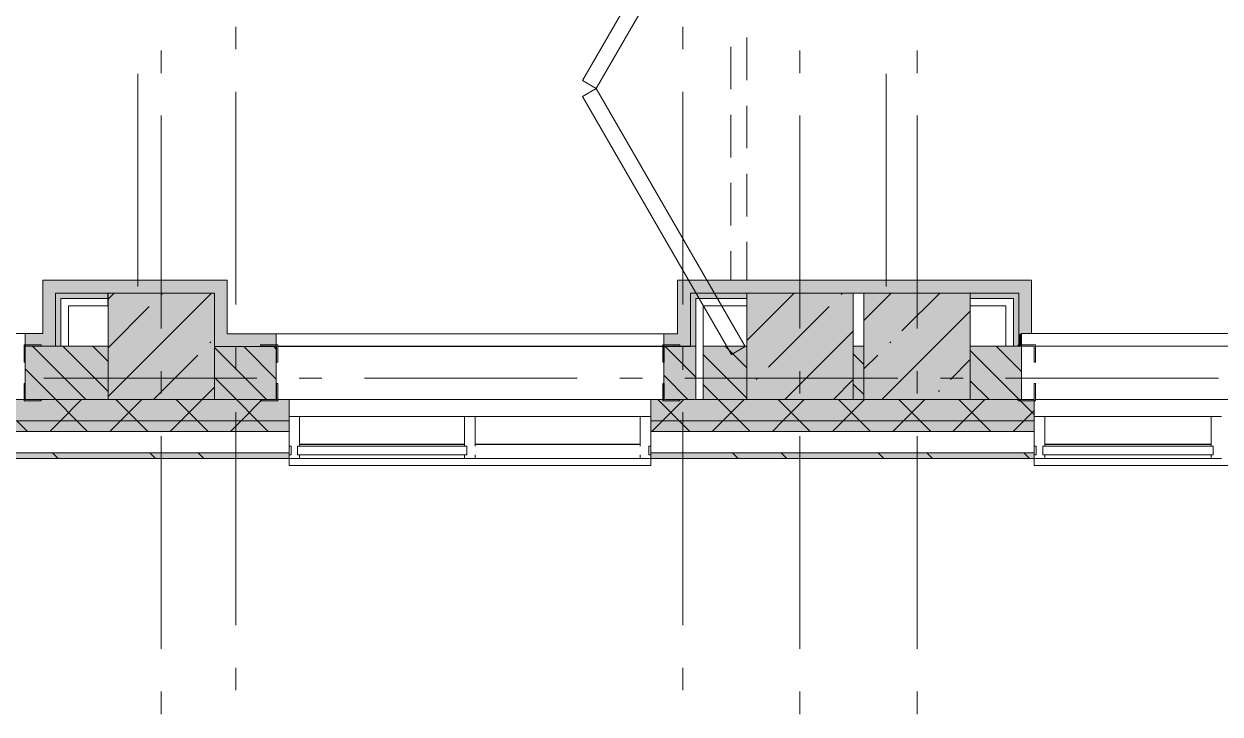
# Model space of a CAD drawing. Header units: millimetres. Extents: x -537608 to 253996, y -217170 to 186033.
# Drawn here: x -297956 to -292338, y -57779 to -54536 of the extents above; entities that cross this region are included whole.
import ezdxf

# ---------------------------------------------------------------- set-up
doc = ezdxf.new("R2010")
doc.units = ezdxf.units.MM
doc.layers.add('PDF _Геометрия', color=7, linetype='Continuous')
doc.layers.add('PDF _Сплошная заливка', color=7, linetype='Continuous', true_color=0xffffff)

msp = doc.modelspace()

# ---------------------------------------------------------------- hatches: boundary and pattern name
at = {"layer": 'PDF _Сплошная заливка', "true_color": 0xff7d7d, "transparency": 33554559}
for points in [[(-297061.3581, -55800.6713), (-297061.3581, -55740.6684), (-297867.3553, -55740.6684), (-297867.3553, -55800.6713), (-297118.9367, -55800.6713)], [(-293767.0235, -55800.6713), (-293284.1481, -55800.6713), (-293284.1481, -55740.6684), (-294886.1809, -55740.6684), (-294886.1809, -55800.6713), (-294011.358, -55800.6713)], [(-293224.1474, -55990.6695), (-293224.1474, -55740.6684), (-293284.1481, -55740.6684), (-293284.1481, -55990.6695), (-293271.3553, -55990.6695)]]:
    msp.add_hatch(color=11, dxfattribs=at).paths.add_polyline_path(points)
at = {"layer": 'PDF _Сплошная заливка', "true_color": 0x77b143, "transparency": 33554559}
for points in [[(-297807.3569, -56050.668), (-297782.3568, -56050.668), (-297782.3568, -55800.6713), (-297807.3569, -55800.6713), (-297807.3569, -55992.5727)], [(-297562.3549, -55825.6714), (-297562.3549, -55800.6713), (-297782.3568, -55800.6713), (-297782.3568, -55825.6714), (-297747.3583, -55825.6714)], [(-294826.1823, -56050.668), (-294801.1822, -56050.668), (-294801.1822, -55800.6713), (-294826.1823, -55800.6713), (-294826.1823, -55992.5727)], [(-294561.356, -55825.6714), (-294561.356, -55800.6713), (-294801.1822, -55800.6713), (-294801.1822, -55825.6714), (-294605.0051, -55825.6714)], [(-293309.1482, -55825.6714), (-293284.1481, -55825.6714), (-293284.1481, -55800.6713), (-293511.3558, -55800.6713), (-293511.3558, -55825.6714)], [(-293309.1482, -56050.668), (-293284.1481, -56050.668), (-293284.1481, -55825.6714), (-293309.1482, -55825.6714), (-293309.1482, -55992.5727)]]:
    msp.add_hatch(color=75, dxfattribs=at).paths.add_polyline_path(points)
at = {"layer": 'PDF _Сплошная заливка', "transparency": 33554559}
for points in [[(-297061.3581, -56300.6691), (-297061.3581, -55800.6713), (-297561.3559, -55800.6713), (-297561.3559, -56300.6691), (-297118.9367, -56300.6691)], [(-293511.3558, -56300.6691), (-293511.3558, -55800.6713), (-294011.358, -55800.6713), (-294011.358, -56300.6691), (-293767.0235, -56300.6691)]]:
    msp.add_hatch(color=256, dxfattribs=at).paths.add_polyline_path(points)
at = {"layer": 'PDF _Сплошная заливка', "true_color": 0xff7d7d, "transparency": 33554559}
h = msp.add_hatch(color=11, dxfattribs=at)
h.paths.add_polyline_path([(-297950.9115, -56050.668), (-297867.3553, -56050.668), (-297867.3553, -55990.6695), (-297950.9115, -55992.5727)], flags=0)
h.paths.add_polyline_path([(-300470.8499, -56050.668), (-299770.9115, -56050.668), (-299770.9115, -55990.6695), (-300950.9115, -55992.5727), (-300950.9115, -56050.668), (-300889.8407, -56050.668)], flags=0)
h.paths.add_polyline_path([(-302984.786, -56050.668), (-302770.9114, -56050.668), (-302770.9114, -55990.6695), (-303061.3579, -55992.5727), (-303061.3579, -56050.668)], flags=0)
h = msp.add_hatch(color=11, dxfattribs=at)
h.paths.add_polyline_path([(-294950.9073, -56052.4679), (-294886.1809, -56050.668), (-294886.1809, -55992.4651), (-294950.9073, -55992.5727)], flags=0)
h.paths.add_polyline_path([(-297061.3581, -56052.4679), (-296770.9073, -56052.4679), (-296770.9073, -55992.4651), (-297061.3581, -55992.5727), (-297061.3581, -56050.668)], flags=0)
at = {"layer": 'PDF _Сплошная заливка', "transparency": 33554559}
h = msp.add_hatch(color=256, dxfattribs=at)
h.paths.add_polyline_path([(-285451.3533, -56300.6691), (-285011.354, -56300.6691), (-285011.354, -56050.668), (-285451.3533, -56050.668)], flags=0)
h.paths.add_polyline_path([(-294061.3539, -56300.6691), (-294011.358, -56300.6691), (-294011.358, -56050.668), (-294061.3539, -56050.668), (-294061.3539, -56181.7744)], flags=0)
h.paths.add_polyline_path([(-294766.1839, -56300.6691), (-294561.356, -56300.6691), (-294561.356, -56050.668), (-294766.1839, -56050.668)], flags=0)
h.paths.add_polyline_path([(-293511.3558, -56300.6691), (-293271.3553, -56300.6691), (-293271.3553, -56050.668), (-293511.3558, -56050.668), (-293511.3558, -56088.9949)], flags=0)
h.paths.add_polyline_path([(-294950.9073, -56300.6691), (-294801.1822, -56300.6691), (-294801.1822, -56050.668), (-294950.9073, -56052.4679)], flags=0)
h.paths.add_polyline_path([(-296770.9073, -56300.6691), (-296770.9073, -56052.4679), (-297061.3581, -56052.4679), (-297061.3581, -56300.6691)], flags=0)
h.paths.add_polyline_path([(-297950.9115, -56300.6691), (-297561.3559, -56300.6691), (-297561.3559, -56050.668), (-297950.9115, -56050.668)], flags=0)
h.paths.add_polyline_path([(-299770.9115, -56300.6691), (-299770.9115, -56050.668), (-300950.9115, -56050.668), (-300950.9115, -56300.6691), (-300051.8592, -56300.6691)], flags=0)
h.paths.add_polyline_path([(-302770.9114, -56300.6691), (-302770.9114, -56050.668), (-303061.3579, -56050.668), (-303061.3579, -56300.6691), (-302984.786, -56300.6691)], flags=0)
h.paths.add_polyline_path([(-303561.3601, -56300.6691), (-303561.3601, -56050.668), (-303950.9114, -56050.668), (-303950.9114, -56300.6691), (-303822.7632, -56300.6691)], flags=0)
h.paths.add_polyline_path([(-308850.6309, -56300.6691), (-308770.9112, -56300.6691), (-308770.9112, -56050.668), (-309950.9112, -56050.668), (-309950.9112, -56300.6691), (-309688.6081, -56300.6691)], flags=0)
h.paths.add_polyline_path([(-306950.9113, -56300.6691), (-306786.3609, -56300.6691), (-306786.3609, -56050.668), (-306950.9113, -56050.668)], flags=0)
h.paths.add_polyline_path([(-305770.9113, -56300.6691), (-305770.9113, -56050.668), (-306061.3579, -56050.668), (-306061.3579, -56300.6691), (-305917.7084, -56300.6691)], flags=0)
h.paths.add_polyline_path([(-306561.36, -56300.6691), (-306561.36, -56050.668), (-306751.3582, -56050.668), (-306751.3582, -56300.6691)], flags=0)
h.paths.add_polyline_path([(-312621.5305, -56300.6691), (-312561.3598, -56300.6691), (-312561.3598, -56050.668), (-312747.3621, -56050.668), (-312747.3621, -56300.6691)], flags=0)
h.paths.add_polyline_path([(-312782.3605, -56300.6691), (-312782.3605, -56050.668), (-312950.911, -56050.668), (-312950.911, -56300.6691)], flags=0)
h.paths.add_polyline_path([(-312061.362, -56300.6691), (-311770.9112, -56300.6691), (-311770.9112, -56050.668), (-312061.362, -56050.668), (-312061.362, -56111.3771)], flags=0)
h.paths.add_polyline_path([(-315061.3619, -56300.6691), (-314770.9154, -56300.6691), (-314770.9154, -56050.668), (-315061.3619, -56050.668)], flags=0)
h.paths.add_polyline_path([(-315782.3604, -56300.6691), (-315782.3604, -56050.668), (-315950.9152, -56050.668), (-315950.9152, -56300.6691)], flags=0)
h.paths.add_polyline_path([(-317770.9153, -56300.6691), (-317770.9153, -56050.668), (-318950.9151, -56050.668), (-318950.9151, -56300.6691), (-318068.389, -56300.6691)], flags=0)
h.paths.add_polyline_path([(-315747.3621, -56300.6691), (-315561.3597, -56300.6691), (-315561.3597, -56050.668), (-315747.3621, -56050.668)], flags=0)
h.paths.add_polyline_path([(-321951.5351, -56300.6691), (-321561.3638, -56300.6691), (-321561.3638, -56050.668), (-321951.5351, -56050.668)], flags=0)
h.paths.add_polyline_path([(-321061.3616, -56300.6691), (-320770.9152, -56300.6691), (-320770.9152, -56050.668), (-321061.3616, -56050.668), (-321061.3616, -56215.2872)], flags=0)
h.paths.add_polyline_path([(-328250.9162, -56300.6691), (-328111.3659, -56300.6691), (-328111.3659, -56050.668), (-328250.9162, -56050.668)], flags=0)
h.paths.add_polyline_path([(-327561.3636, -56300.6691), (-327561.3636, -56050.668), (-327611.3638, -56050.668), (-327611.3638, -56300.6691)], flags=0)
h.paths.add_polyline_path([(-323771.5351, -56300.6691), (-323771.5351, -56050.668), (-324061.3615, -56050.668), (-324061.3615, -56300.6691), (-323934.2382, -56300.6691)], flags=0)
h.paths.add_polyline_path([(-327061.3657, -56300.6691), (-326770.915, -56300.6691), (-326770.915, -56050.668), (-327061.3657, -56050.668), (-327061.3657, -56248.8217)], flags=0)
h.paths.add_polyline_path([(-324950.9149, -56300.6691), (-324561.3637, -56300.6691), (-324561.3637, -56050.668), (-324950.9149, -56050.668)], flags=0)
h.paths.add_polyline_path([(-333151.992, -56300.6691), (-333070.9204, -56300.6691), (-333070.9204, -56050.668), (-334250.9203, -56050.668), (-334250.9203, -56300.6691), (-333989.9736, -56300.6691)], flags=0)
h.paths.add_polyline_path([(-330070.9161, -56300.6691), (-330070.9161, -56050.668), (-330611.368, -56050.668), (-330611.368, -56300.6691), (-330219.0739, -56300.6691)], flags=0)
h.paths.add_polyline_path([(-331111.3615, -56300.6691), (-331111.3615, -56050.668), (-331250.9161, -56050.668), (-331250.9161, -56300.6691)], flags=0)
h.paths.add_polyline_path([(-336503.9096, -56300.6691), (-336070.916, -56300.6691), (-336070.916, -56050.668), (-336611.3678, -56050.668), (-336611.3678, -56300.6691)], flags=0)
h.paths.add_polyline_path([(-337250.9159, -56300.6691), (-337111.3699, -56300.6691), (-337111.3699, -56050.668), (-337250.9159, -56050.668)], flags=0)
h.paths.add_polyline_path([(-340250.9201, -56300.6691), (-340111.3655, -56300.6691), (-340111.3655, -56050.668), (-340250.9201, -56050.668)], flags=0)
h.paths.add_polyline_path([(-339611.3634, -56300.6691), (-339070.9202, -56300.6691), (-339070.9202, -56050.668), (-339611.3634, -56050.668), (-339611.3634, -56116.204)], flags=0)
h.paths.add_polyline_path([(-342070.9158, -56300.6691), (-342070.9158, -56050.668), (-343250.9243, -56050.668), (-343250.9243, -56300.6691), (-342369.7545, -56300.6691)], flags=0)
h.paths.add_polyline_path([(-346250.9198, -56300.6691), (-346111.3654, -56300.6691), (-346111.3654, -56050.668), (-346250.9198, -56050.668)], flags=0)
h.paths.add_polyline_path([(-345070.92, -56300.6691), (-345070.92, -56050.668), (-345611.3719, -56050.668), (-345611.3719, -56300.6691), (-345302.6812, -56300.6691)], flags=0)
h.paths.add_polyline_path([(-352188.8715, -56300.6691), (-351511.3712, -56300.6691), (-351511.3712, -56050.668), (-352188.8715, -56050.668)], flags=0)
h.paths.add_polyline_path([(-351011.3691, -56300.6691), (-351010.9213, -56300.6691), (-351011.3691, -56300.484)], flags=0)
h.paths.add_polyline_path([(-348070.9242, -56300.6691), (-348070.9242, -56050.668), (-348611.3675, -56050.668), (-348611.3675, -56300.6691), (-348235.5994, -56300.6691)], flags=0)
h.paths.add_polyline_path([(-349190.9256, -56300.6691), (-349111.3696, -56300.6691), (-349111.3696, -56050.668), (-349190.9256, -56050.668)], flags=0)
h.paths.add_polyline_path([(-355777.4074, -56300.6691), (-355511.3711, -56300.6691), (-355511.3711, -56050.668), (-358523.5266, -56050.668), (-358523.5266, -56300.6691), (-356196.3895, -56300.6691)], flags=0)
h.paths.add_polyline_path([(-354851.7403, -56300.6691), (-354851.7403, -56050.668), (-355011.369, -56050.668), (-355011.369, -56300.6691), (-354939.4258, -56300.6691)], flags=0)
h.paths.add_polyline_path([(-354816.7418, -56300.6691), (-353188.8672, -56300.6691), (-353188.8672, -56050.668), (-354816.7418, -56050.668)], flags=0)
h.paths.add_polyline_path([(-359878.6133, -56300.6691), (-359523.5309, -56300.6691), (-359523.5309, -56050.668), (-359878.6133, -56050.668)], flags=0)
h.paths.add_polyline_path([(-359967.2978, -56300.6691), (-359913.6118, -56300.6691), (-359913.6118, -56050.668), (-360111.3735, -56050.668), (-360111.3735, -56300.6691)], flags=0)
h = msp.add_hatch(color=256, dxfattribs=at)
h.paths.add_polyline_path([(-264661.3483, -56400.6696), (-264661.3483, -56300.6691), (-273846.0871, -56300.6691), (-273846.0871, -56400.6696), (-265161.3488, -56400.6696)], flags=0)
h.paths.add_polyline_path([(-276169.4866, -56400.6696), (-275546.0879, -56400.6696), (-275546.0879, -56300.6691), (-283386.3535, -56300.6691), (-283386.3535, -56400.6696), (-277007.4638, -56400.6696)], flags=0)
h.paths.add_polyline_path([(-284236.3529, -56400.6696), (-284236.3529, -56300.6691), (-285511.354, -56300.6691), (-285511.354, -56400.6696), (-284511.354, -56400.6696)], flags=0)
h.paths.add_polyline_path([(-293211.3567, -56400.6696), (-293211.3567, -56300.6691), (-295011.358, -56300.6691), (-295011.358, -56400.6696), (-293348.0371, -56400.6696)], flags=0)
h.paths.add_polyline_path([(-297956.914, -56400.6696), (-296711.3566, -56400.6696), (-296711.3566, -56300.6691), (-298011.3579, -56300.6691), (-298011.3579, -56400.6696)], flags=0)
h.paths.add_polyline_path([(-300889.8407, -56400.6696), (-299711.3565, -56400.6696), (-299711.3565, -56300.6691), (-301011.3578, -56300.6691), (-301011.3578, -56400.6696)], flags=0)
h.paths.add_polyline_path([(-302711.3564, -56400.6696), (-302711.3564, -56300.6691), (-304011.3577, -56300.6691), (-304011.3577, -56400.6696), (-302984.786, -56400.6696)], flags=0)
h.paths.add_polyline_path([(-307011.3576, -56400.6696), (-305711.3606, -56400.6696), (-305711.3606, -56300.6691), (-307011.3576, -56300.6691), (-307011.3576, -56348.5637)], flags=0)
h.paths.add_polyline_path([(-311783.5533, -56400.6696), (-311711.3604, -56400.6696), (-311711.3604, -56300.6691), (-313011.3617, -56300.6691), (-313011.3617, -56400.6696), (-312202.5441, -56400.6696)], flags=0)
h.paths.add_polyline_path([(-308850.6309, -56400.6696), (-308711.3605, -56400.6696), (-308711.3605, -56300.6691), (-310011.3618, -56300.6691), (-310011.3618, -56400.6696), (-309688.6081, -56400.6696)], flags=0)
h.paths.add_polyline_path([(-314716.4758, -56400.6696), (-314711.3604, -56400.6696), (-314711.3604, -56300.6691), (-316011.3616, -56300.6691), (-316011.3616, -56400.6696), (-315554.4573, -56400.6696)], flags=0)
h.paths.add_polyline_path([(-318068.389, -56400.6696), (-317711.3603, -56400.6696), (-317711.3603, -56300.6691), (-319011.3615, -56300.6691), (-319011.3615, -56400.6696), (-318906.3662, -56400.6696)], flags=0)
h.paths.add_polyline_path([(-322011.3614, -56400.6696), (-320711.3602, -56400.6696), (-320711.3602, -56300.6691), (-322011.3614, -56300.6691), (-322011.3614, -56348.5637)], flags=0)
h.paths.add_polyline_path([(-324772.2154, -56400.6696), (-323711.3644, -56400.6696), (-323711.3644, -56300.6691), (-325011.3613, -56300.6691), (-325011.3613, -56400.6696)], flags=0)
h.paths.add_polyline_path([(-326867.1607, -56400.6696), (-326711.3643, -56400.6696), (-326711.3643, -56300.6691), (-328311.3625, -56300.6691), (-328311.3625, -56400.6696), (-327286.1471, -56400.6696)], flags=0)
h.paths.add_polyline_path([(-330219.0739, -56400.6696), (-330011.3654, -56400.6696), (-330011.3654, -56300.6691), (-331311.3624, -56300.6691), (-331311.3624, -56400.6696), (-330638.0647, -56400.6696)], flags=0)
h.paths.add_polyline_path([(-333011.361, -56400.6696), (-333011.361, -56300.6691), (-334311.3666, -56300.6691), (-334311.3666, -56400.6696), (-333151.992, -56400.6696)], flags=0)
h.paths.add_polyline_path([(-336084.9188, -56400.6696), (-336011.3653, -56400.6696), (-336011.3653, -56300.6691), (-337111.3699, -56300.6691), (-337111.3699, -56400.6696), (-336503.9096, -56400.6696)], flags=0)
h.paths.add_polyline_path([(-339017.8456, -56400.6696), (-339011.3695, -56400.6696), (-339011.3695, -56300.6691), (-340311.3664, -56300.6691), (-340311.3664, -56400.6696), (-339436.8277, -56400.6696)], flags=0)
h.paths.add_polyline_path([(-343207.736, -56400.6696), (-342011.3651, -56400.6696), (-342011.3651, -56300.6691), (-343311.3706, -56300.6691), (-343311.3706, -56400.6696)], flags=0)
h.paths.add_polyline_path([(-345011.3693, -56400.6696), (-345011.3693, -56300.6691), (-346311.3662, -56300.6691), (-346311.3662, -56400.6696), (-345302.6812, -56400.6696)], flags=0)
h.paths.add_polyline_path([(-348011.3649, -56400.6696), (-348011.3649, -56300.6691), (-349251.3719, -56300.6691), (-349251.3719, -56400.6696), (-348235.5994, -56400.6696)], flags=0)
h.paths.add_polyline_path([(-354520.435, -56400.6696), (-353126.3712, -56400.6696), (-353126.3712, -56300.6691), (-358586.0311, -56300.6691), (-358586.0311, -56400.6696), (-354939.4258, -56400.6696)], flags=0)
h.paths.add_polyline_path([(-352251.3675, -56400.6696), (-350951.3705, -56400.6696), (-350951.3705, -56300.6691), (-352251.3675, -56300.6691), (-352251.3675, -56348.5637)], flags=0)
h.paths.add_polyline_path([(-359548.307, -56400.6696), (-359461.0349, -56400.6696), (-359461.0349, -56300.6691), (-368461.3748, -56300.6691), (-368461.3748, -56400.6696), (-359967.2978, -56400.6696)], flags=0)
h = msp.add_hatch(color=256, dxfattribs=at)
h.paths.add_polyline_path([(-264661.3483, -56450.6697), (-264561.3495, -56450.6697), (-264561.3495, -56400.6696), (-273846.0871, -56400.6696), (-273846.0871, -56450.6697), (-265275.7708, -56450.6697)], flags=0)
h.paths.add_polyline_path([(-276169.4866, -56450.6697), (-275546.0879, -56450.6697), (-275546.0879, -56400.6696), (-283386.3535, -56400.6696), (-283386.3535, -56450.6697), (-277007.4638, -56450.6697)], flags=0)
h.paths.add_polyline_path([(-284236.3529, -56450.6697), (-284236.3529, -56400.6696), (-285511.354, -56400.6696), (-285511.354, -56450.6697), (-284549.2675, -56450.6697)], flags=0)
h.paths.add_polyline_path([(-293767.0235, -56450.6697), (-293211.3567, -56450.6697), (-293211.3567, -56400.6696), (-295011.358, -56400.6696), (-295011.358, -56450.6697), (-294605.0051, -56450.6697)], flags=0)
h.paths.add_polyline_path([(-298011.3579, -56450.6697), (-296711.3566, -56450.6697), (-296711.3566, -56400.6696), (-298011.3579, -56400.6696)], flags=0)
h.paths.add_polyline_path([(-300051.8592, -56450.6697), (-299711.3565, -56450.6697), (-299711.3565, -56400.6696), (-301011.3578, -56400.6696), (-301011.3578, -56450.6697), (-300470.8499, -56450.6697)], flags=0)
h.paths.add_polyline_path([(-302711.3564, -56450.6697), (-302711.3564, -56400.6696), (-304011.3577, -56400.6696), (-304011.3577, -56450.6697), (-302984.786, -56450.6697)], flags=0)
h.paths.add_polyline_path([(-305711.3606, -56450.6697), (-305711.3606, -56400.6696), (-307011.3576, -56400.6696), (-307011.3576, -56450.6697), (-305917.7084, -56450.6697)], flags=0)
h.paths.add_polyline_path([(-308711.3605, -56450.6697), (-308711.3605, -56400.6696), (-310011.3618, -56400.6696), (-310011.3618, -56450.6697), (-308850.6309, -56450.6697)], flags=0)
h.paths.add_polyline_path([(-312202.5441, -56450.6697), (-311711.3604, -56450.6697), (-311711.3604, -56400.6696), (-313011.3617, -56400.6696), (-313011.3617, -56450.6697), (-312621.5305, -56450.6697)], flags=0)
h.paths.add_polyline_path([(-314716.4758, -56450.6697), (-314711.3604, -56450.6697), (-314711.3604, -56400.6696), (-316011.3616, -56400.6696), (-316011.3616, -56450.6697), (-315554.4573, -56450.6697)], flags=0)
h.paths.add_polyline_path([(-318068.389, -56450.6697), (-317711.3603, -56450.6697), (-317711.3603, -56400.6696), (-319011.3615, -56400.6696), (-319011.3615, -56450.6697), (-318906.3662, -56450.6697)], flags=0)
h.paths.add_polyline_path([(-321001.3114, -56450.6697), (-320711.3602, -56450.6697), (-320711.3602, -56400.6696), (-322011.3614, -56400.6696), (-322011.3614, -56450.6697), (-321420.3022, -56450.6697)], flags=0)
h.paths.add_polyline_path([(-323934.2382, -56450.6697), (-323711.3644, -56450.6697), (-323711.3644, -56400.6696), (-325011.3613, -56400.6696), (-325011.3613, -56450.6697), (-324772.2154, -56450.6697)], flags=0)
h.paths.add_polyline_path([(-327286.1471, -56450.6697), (-326711.3643, -56450.6697), (-326711.3643, -56400.6696), (-328311.3625, -56400.6696), (-328311.3625, -56450.6697), (-328124.1287, -56450.6697)], flags=0)
h.paths.add_polyline_path([(-331311.3624, -56450.6697), (-330011.3654, -56450.6697), (-330011.3654, -56400.6696), (-331311.3624, -56400.6696)], flags=0)
h.paths.add_polyline_path([(-334311.3666, -56450.6697), (-333011.361, -56450.6697), (-333011.361, -56400.6696), (-334311.3666, -56400.6696)], flags=0)
h.paths.add_polyline_path([(-336922.9003, -56450.6697), (-336011.3653, -56450.6697), (-336011.3653, -56400.6696), (-337111.3699, -56400.6696), (-337111.3699, -56450.6697)], flags=0)
h.paths.add_polyline_path([(-339436.8277, -56450.6697), (-339011.3695, -56450.6697), (-339011.3695, -56400.6696), (-340311.3664, -56400.6696), (-340311.3664, -56450.6697), (-339855.8185, -56450.6697)], flags=0)
h.paths.add_polyline_path([(-342369.7545, -56450.6697), (-342011.3651, -56450.6697), (-342011.3651, -56400.6696), (-343311.3706, -56400.6696), (-343311.3706, -56450.6697), (-343207.736, -56450.6697)], flags=0)
h.paths.add_polyline_path([(-345011.3693, -56450.6697), (-345011.3693, -56400.6696), (-346311.3662, -56400.6696), (-346311.3662, -56450.6697), (-345302.6812, -56450.6697)], flags=0)
h.paths.add_polyline_path([(-348011.3649, -56450.6697), (-348011.3649, -56400.6696), (-349251.3719, -56400.6696), (-349251.3719, -56450.6697), (-348235.5994, -56450.6697)], flags=0)
h.paths.add_polyline_path([(-352251.3675, -56450.6697), (-350951.3705, -56450.6697), (-350951.3705, -56400.6696), (-352251.3675, -56400.6696)], flags=0)
h.paths.add_polyline_path([(-353126.3712, -56450.6697), (-353126.3712, -56400.6696), (-358586.0311, -56400.6696), (-358586.0311, -56450.6697), (-353263.4714, -56450.6697)], flags=0)
h.paths.add_polyline_path([(-360805.2708, -56450.6697), (-359461.0349, -56450.6697), (-359461.0349, -56400.6696), (-368511.375, -56400.6696), (-368511.375, -56450.6697), (-361643.2523, -56450.6697)], flags=0)
h = msp.add_hatch(color=256, dxfattribs=at)
h.paths.add_polyline_path([(-265275.7708, -56577.6682), (-264411.3488, -56577.6682), (-264411.3488, -56550.6701), (-273846.0871, -56550.6701), (-273846.0871, -56577.6682), (-266113.7491, -56577.6682)], flags=0)
h.paths.add_polyline_path([(-276169.4866, -56577.6682), (-275546.0879, -56577.6682), (-275546.0879, -56550.6701), (-283386.3535, -56550.6701), (-283386.3535, -56577.6682), (-277007.4638, -56577.6682)], flags=0)
h.paths.add_polyline_path([(-284236.3529, -56577.6682), (-284236.3529, -56550.6701), (-285511.354, -56550.6701), (-285511.354, -56577.6682), (-284549.2675, -56577.6682)], flags=0)
h.paths.add_polyline_path([(-293211.3567, -56577.6682), (-293211.3567, -56550.6701), (-295011.358, -56550.6701), (-295011.358, -56577.6682), (-293348.0371, -56577.6682)], flags=0)
h.paths.add_polyline_path([(-297956.914, -56577.6682), (-296711.3566, -56577.6682), (-296711.3566, -56550.6701), (-298011.3579, -56550.6701), (-298011.3579, -56577.6682)], flags=0)
h.paths.add_polyline_path([(-301011.3578, -56577.6682), (-299711.3565, -56577.6682), (-299711.3565, -56550.6701), (-301011.3578, -56550.6701)], flags=0)
h.paths.add_polyline_path([(-302984.786, -56577.6682), (-302711.3564, -56577.6682), (-302711.3564, -56550.6701), (-304011.3577, -56550.6701), (-304011.3577, -56577.6682), (-303822.7632, -56577.6682)], flags=0)
h.paths.add_polyline_path([(-305917.7084, -56577.6682), (-305711.3606, -56577.6682), (-305711.3606, -56550.6701), (-307011.3576, -56550.6701), (-307011.3576, -56577.6682), (-306336.6949, -56577.6682)], flags=0)
h.paths.add_polyline_path([(-308850.6309, -56577.6682), (-308711.3605, -56577.6682), (-308711.3605, -56550.6701), (-310011.3618, -56550.6701), (-310011.3618, -56577.6682), (-309688.6081, -56577.6682)], flags=0)
h.paths.add_polyline_path([(-312202.5441, -56577.6682), (-311711.3604, -56577.6682), (-311711.3604, -56550.6701), (-313011.3617, -56550.6701), (-313011.3617, -56577.6682), (-312621.5305, -56577.6682)], flags=0)
h.paths.add_polyline_path([(-317711.3603, -56577.6682), (-317711.3603, -56550.6701), (-319011.3615, -56550.6701), (-319011.3615, -56577.6682), (-318068.389, -56577.6682)], flags=0)
h.paths.add_polyline_path([(-315554.4573, -56577.6682), (-314711.3604, -56577.6682), (-314711.3604, -56550.6701), (-316011.3616, -56550.6701), (-316011.3616, -56577.6682), (-315973.4437, -56577.6682)], flags=0)
h.paths.add_polyline_path([(-321420.3022, -56577.6682), (-320711.3602, -56577.6682), (-320711.3602, -56550.6701), (-322011.3614, -56550.6701), (-322011.3614, -56577.6682), (-321839.293, -56577.6682)], flags=0)
h.paths.add_polyline_path([(-323711.3644, -56577.6682), (-323711.3644, -56550.6701), (-325011.3613, -56550.6701), (-325011.3613, -56577.6682), (-323934.2382, -56577.6682)], flags=0)
h.paths.add_polyline_path([(-326711.3643, -56577.6682), (-326711.3643, -56550.6701), (-328311.3625, -56550.6701), (-328311.3625, -56577.6682), (-326867.1607, -56577.6682)], flags=0)
h.paths.add_polyline_path([(-331311.3624, -56577.6682), (-330011.3654, -56577.6682), (-330011.3654, -56550.6701), (-331311.3624, -56550.6701)], flags=0)
h.paths.add_polyline_path([(-334311.3666, -56577.6682), (-333011.361, -56577.6682), (-333011.361, -56550.6701), (-334311.3666, -56550.6701)], flags=0)
h.paths.add_polyline_path([(-336011.3653, -56577.6682), (-336011.3653, -56550.6701), (-337111.3699, -56550.6701), (-337111.3699, -56577.6682), (-336084.9188, -56577.6682)], flags=0)
h.paths.add_polyline_path([(-340311.3664, -56577.6682), (-339011.3695, -56577.6682), (-339011.3695, -56550.6701), (-340311.3664, -56550.6701)], flags=0)
h.paths.add_polyline_path([(-345302.6812, -56577.6682), (-345011.3693, -56577.6682), (-345011.3693, -56550.6701), (-346311.3662, -56550.6701), (-346311.3662, -56577.6682), (-345721.6634, -56577.6682)], flags=0)
h.paths.add_polyline_path([(-343207.736, -56577.6682), (-342011.3651, -56577.6682), (-342011.3651, -56550.6701), (-343311.3706, -56550.6701), (-343311.3706, -56577.6682)], flags=0)
h.paths.add_polyline_path([(-348235.5994, -56577.6682), (-348011.3649, -56577.6682), (-348011.3649, -56550.6701), (-349251.3719, -56550.6701), (-349251.3719, -56577.6682), (-349073.581, -56577.6682)], flags=0)
h.paths.add_polyline_path([(-354101.4443, -56577.6682), (-353126.3712, -56577.6682), (-353126.3712, -56550.6701), (-358586.0311, -56550.6701), (-358586.0311, -56577.6682), (-354520.435, -56577.6682)], flags=0)
h.paths.add_polyline_path([(-351168.5261, -56577.6682), (-350951.3705, -56577.6682), (-350951.3705, -56550.6701), (-352251.3675, -56550.6701), (-352251.3675, -56577.6682), (-351587.5169, -56577.6682)], flags=0)
h.paths.add_polyline_path([(-359548.307, -56577.6682), (-359461.0349, -56577.6682), (-359461.0349, -56550.6701), (-368638.3734, -56550.6701), (-368638.3734, -56577.6682), (-359967.2978, -56577.6682)], flags=0)

# ---------------------------------------------------------------- linework, layer by layer
at = {"layer": 'PDF _Геометрия', "lineweight": 9}
for p, q in [((-295333.1601, -54802.764), (-294633.0107, -53590.4138)), ((-294568.0647, -53627.9183), (-295268.214, -54840.2685)), ((-294561.356, -54800.6713), (-294561.356, -54600.6704)), ((-294636.3564, -54843.4203), (-294636.3564, -54643.4195)), ((-297420.9101, -55770.672), (-297420.9101, -54770.6677)), ((-293906.6124, -55770.672), (-293906.6124, -54770.6677)), ((-295268.214, -54840.2685), (-295333.1601, -54802.764)), ((-295333.1601, -54876.7266), (-295268.214, -54839.2178)), ((-294633.0107, -56089.0768), (-295333.1601, -54876.7266)), ((-295268.214, -54839.2178), (-294568.0647, -56051.5679)), ((-294561.356, -55120.6692), (-294561.356, -54920.6684)), ((-294636.3564, -55163.4226), (-294636.3564, -54963.4217)), ((-294561.356, -55440.6715), (-294561.356, -55240.6706)), ((-294636.3564, -55483.4205), (-294636.3564, -55283.4197)), ((-294561.356, -55740.6684), (-294561.356, -55560.6685)), ((-294636.3564, -55740.6684), (-294636.3564, -55603.4219)), ((-297061.3581, -55740.6684), (-297867.3553, -55740.6684)), ((-297867.3553, -55740.6684), (-297867.3553, -55800.6713)), ((-297001.3553, -55740.6684), (-297061.3581, -55740.6684)), ((-297001.3553, -55992.4651), (-297001.3553, -55740.6684)), ((-294886.1809, -55800.6713), (-294886.1809, -55740.6684)), ((-294886.1809, -55740.6684), (-293284.1481, -55740.6684)), ((-293284.1481, -55740.6684), (-293224.1474, -55740.6684)), ((-293224.1474, -55740.6684), (-293224.1474, -55990.6695)), ((-297867.3553, -55800.6713), (-297867.3553, -55990.6695)), ((-297807.3569, -56050.668), (-297807.3569, -55800.6713)), ((-297807.3569, -55800.6713), (-297561.3559, -55800.6713)), ((-297782.3568, -55800.6713), (-297807.3569, -55800.6713)), ((-297807.3569, -55800.6713), (-297807.3569, -56050.668)), ((-297747.3583, -55800.6713), (-297782.3568, -55800.6713)), ((-297747.3583, -55825.6714), (-297782.3568, -55825.6714)), ((-297782.3568, -55825.6714), (-297782.3568, -56050.668)), ((-297562.3549, -55800.6713), (-297747.3583, -55800.6713)), ((-297562.3549, -55825.6714), (-297747.3583, -55825.6714)), ((-297562.3549, -55825.6714), (-297562.3549, -55800.6713)), ((-297562.3549, -55860.6698), (-297562.3549, -55825.6714)), ((-297561.3559, -55829.8524), (-297532.1705, -55800.6713)), ((-297561.3559, -56286.0506), (-297075.9767, -55800.6713)), ((-297061.3581, -55800.6713), (-297561.3559, -55800.6713)), ((-297561.3559, -55800.6713), (-297561.3559, -56300.6691)), ((-297310.7305, -55807.3282), (-297305.9897, -55802.5874)), ((-297061.3581, -56300.6691), (-297061.3581, -55800.6713)), ((-294886.1809, -55992.4651), (-294886.1809, -55800.6713)), ((-294826.1823, -55800.6713), (-294561.356, -55800.6713)), ((-294801.1822, -55800.6713), (-294826.1823, -55800.6713)), ((-294826.1823, -55800.6713), (-294826.1823, -56050.668)), ((-294826.1823, -56052.4679), (-294826.1823, -55800.6713)), ((-294766.1839, -55800.6713), (-294801.1822, -55800.6713)), ((-294766.1839, -55825.6714), (-294801.1822, -55825.6714)), ((-294801.1822, -55825.6714), (-294801.1822, -56050.668)), ((-294561.356, -55800.6713), (-294766.1839, -55800.6713)), ((-294561.356, -55825.6714), (-294766.1839, -55825.6714)), ((-294561.356, -56023.2351), (-294338.7922, -55800.6713)), ((-294061.3539, -55800.6713), (-294561.356, -55800.6713)), ((-294561.356, -55800.6713), (-294561.356, -56300.6691)), ((-294117.3523, -55807.3282), (-294112.6114, -55802.5874)), ((-294061.3539, -56300.6691), (-294061.3539, -55800.6713)), ((-294061.3539, -55800.6713), (-294011.358, -55800.6713)), ((-294011.358, -55929.4308), (-293882.5941, -55800.6713)), ((-293511.3558, -55800.6713), (-294011.358, -55800.6713)), ((-294011.358, -55800.6713), (-294011.358, -56300.6691)), ((-293832.2279, -55978.402), (-293654.4972, -55800.6713)), ((-293511.3558, -56300.6691), (-293511.3558, -55800.6713)), ((-293284.1481, -55800.6713), (-293511.3558, -55800.6713)), ((-293511.3558, -55800.6713), (-293284.1481, -55800.6713)), ((-293309.1482, -55825.6714), (-293511.3558, -55825.6714)), ((-293309.1482, -55860.6698), (-293309.1482, -55825.6714)), ((-293284.1481, -55825.6714), (-293284.1481, -55800.6713)), ((-293284.1481, -55800.6713), (-293284.1481, -55990.6695)), ((-293284.1481, -55860.6698), (-293284.1481, -55825.6714)), ((-297747.3583, -56050.668), (-297747.3583, -55860.6698)), ((-297747.3583, -55860.6698), (-297562.3549, -55860.6698)), ((-297561.3559, -56057.9537), (-297367.7536, -55864.3514)), ((-294766.1839, -56050.668), (-294766.1839, -55860.6698)), ((-294766.1839, -55860.6698), (-294561.356, -55860.6698)), ((-294459.4998, -56149.4757), (-294174.3754, -55864.3514)), ((-293926.3981, -56300.6691), (-293511.3558, -55885.6269)), ((-293511.3558, -55860.6698), (-293344.1488, -55860.6698)), ((-293344.1488, -55860.6698), (-293344.1488, -56050.668)), ((-293309.1482, -56050.668), (-293309.1482, -55860.6698)), ((-293284.1481, -55990.6695), (-293284.1481, -55860.6698)), ((-299770.9115, -55990.6695), (-297950.9115, -55990.6695)), ((-297867.3553, -55990.6695), (-297950.9115, -55990.6695)), ((-297950.9115, -55990.6695), (-297950.9115, -56050.668)), ((-296770.9073, -55992.4651), (-297001.3553, -55992.4651)), ((-296770.9073, -56052.4679), (-296770.9073, -55992.4651)), ((-296770.9073, -55992.4651), (-294950.9073, -55992.4651)), ((-294950.9073, -56052.4679), (-294950.9073, -55992.4651)), ((-294950.9073, -55992.4651), (-294886.1809, -55992.4651)), ((-294382.5963, -56300.6691), (-294061.3539, -55979.4311)), ((-293284.1481, -56050.668), (-293284.1481, -55990.6695)), ((-293284.1481, -55990.6695), (-293284.1481, -56050.668)), ((-293271.3553, -56050.668), (-293271.3553, -55990.6695)), ((-293271.3553, -55990.6695), (-293224.1474, -55990.6695)), ((-293224.1474, -55990.6695), (-291071.3545, -55990.6695)), ((-297867.3553, -56050.668), (-297950.9115, -56050.668)), ((-297950.9115, -56050.668), (-297867.3553, -56050.668)), ((-297950.9115, -56050.668), (-297950.9115, -56300.6691)), ((-297665.7829, -56300.6691), (-297915.7839, -56050.668)), ((-297561.3559, -56050.668), (-297867.3553, -56050.668)), ((-297867.3553, -56050.668), (-297807.3569, -56050.668)), ((-297807.3569, -56050.668), (-297782.3568, -56050.668)), ((-297782.3568, -56050.668), (-297747.3583, -56050.668)), ((-297561.3559, -56263.6727), (-297774.3606, -56050.668)), ((-297561.3559, -56122.2538), (-297632.9417, -56050.668)), ((-297082.6337, -56035.4251), (-297077.8928, -56030.6843)), ((-296770.9073, -56052.4679), (-297061.3581, -56052.4679)), ((-297061.3581, -56052.4679), (-296770.9073, -56052.4679)), ((-296817.2562, -56300.6691), (-297061.3581, -56056.5671)), ((-296770.9073, -56205.5946), (-296924.0384, -56052.4679)), ((-296770.9073, -56064.1713), (-296782.6151, -56052.4679)), ((-296770.9073, -56300.6691), (-296770.9073, -56052.4679)), ((-296763.9102, -56050.668), (-294955.9108, -56050.668)), ((-294955.9108, -56052.4679), (-296763.9102, -56052.4679)), ((-294886.1809, -56052.4679), (-294950.9073, -56052.4679)), ((-294950.9073, -56052.4679), (-294886.1809, -56052.4679)), ((-294950.9073, -56300.6691), (-294950.9073, -56052.4679)), ((-294801.1822, -56195.4198), (-294944.1384, -56052.4679)), ((-294826.1823, -56050.668), (-294886.1809, -56050.668)), ((-294886.1809, -56050.668), (-294886.1809, -56052.4679)), ((-294886.1809, -56052.4679), (-294826.1823, -56052.4679)), ((-294826.1823, -56050.668), (-294801.1822, -56050.668)), ((-294801.1822, -56054.0008), (-294804.5107, -56050.668)), ((-294801.1822, -56050.668), (-294801.1822, -56300.6691)), ((-294561.356, -56050.668), (-294766.1839, -56050.668)), ((-294766.1839, -56050.668), (-294766.1839, -56300.6691)), ((-294561.356, -56152.4038), (-294663.0918, -56050.668)), ((-294568.0647, -56051.5679), (-294633.0107, -56089.0768)), ((-294011.358, -56050.668), (-294061.3539, -56050.668)), ((-293889.2511, -56035.4251), (-293884.5102, -56030.6843)), ((-293511.3558, -56050.668), (-293284.1481, -56050.668)), ((-293271.3553, -56169.6144), (-293390.2974, -56050.668)), ((-293344.1488, -56050.668), (-293309.1482, -56050.668)), ((-293309.1482, -56050.668), (-293284.1481, -56050.668)), ((-293284.1481, -56050.668), (-293271.3553, -56050.668)), ((-293284.1481, -56050.668), (-293271.3553, -56050.668)), ((-293271.3553, -56050.668), (-293271.3553, -56300.6691)), ((-293205.3565, -56050.668), (-291071.3545, -56050.668)), ((-291071.3545, -56050.668), (-293205.3565, -56050.668)), ((-297347.8776, -56300.6691), (-297139.6568, -56092.4526)), ((-294561.356, -56293.827), (-294766.1839, -56088.9992)), ((-294011.358, -56136.7173), (-294061.3539, -56086.7214)), ((-294011.358, -56157.5278), (-293946.2785, -56092.4526)), ((-293604.131, -56206.4988), (-293511.3558, -56113.7281)), ((-293281.7196, -56300.6691), (-293511.3558, -56071.035)), ((-297807.2061, -56300.6691), (-297950.9115, -56156.9637)), ((-296958.6751, -56300.6691), (-297061.3581, -56197.9904)), ((-294837.3562, -56300.6691), (-294950.9073, -56187.118)), ((-294695.9329, -56300.6691), (-294766.1839, -56230.4225)), ((-294516.5229, -56206.4988), (-294511.7821, -56201.7581)), ((-294154.495, -56300.6691), (-294061.3539, -56207.528)), ((-294011.358, -56278.1406), (-294061.3539, -56228.1404)), ((-293423.1407, -56300.6691), (-293511.3558, -56212.4539)), ((-297119.7764, -56300.6691), (-297061.3581, -56242.2508)), ((-293661.1541, -56263.5263), (-293656.4134, -56258.7812)), ((-297561.3559, -56300.6691), (-298011.3579, -56300.6691)), ((-297948.6251, -56300.6691), (-297950.9115, -56298.387)), ((-297950.9115, -56300.6691), (-297561.3559, -56300.6691)), ((-297707.2057, -56400.6696), (-297807.2061, -56300.6691)), ((-297785.3235, -56400.6696), (-297685.323, -56300.6691)), ((-297561.3559, -56300.6691), (-297061.3581, -56300.6691)), ((-297424.3592, -56400.6696), (-297524.3596, -56300.6691)), ((-297502.4812, -56400.6696), (-297402.4808, -56300.6691)), ((-297141.5169, -56400.6696), (-297241.5174, -56300.6691)), ((-297219.6347, -56400.6696), (-297119.6386, -56300.6691)), ((-296711.3566, -56300.6691), (-297061.3581, -56300.6691)), ((-297061.3581, -56300.6691), (-296770.9073, -56300.6691)), ((-296858.6747, -56400.6696), (-296958.6751, -56300.6691)), ((-296936.7925, -56400.6696), (-296836.792, -56300.6691)), ((-296711.3566, -56300.6691), (-295011.358, -56300.6691)), ((-295011.358, -56300.6691), (-296711.3566, -56300.6691)), ((-296711.3566, -56400.6696), (-296711.3566, -56300.6691)), ((-295011.358, -56400.6696), (-295011.358, -56300.6691)), ((-295011.358, -56300.6691), (-294561.356, -56300.6691)), ((-294878.7747, -56400.6696), (-294978.7751, -56300.6691)), ((-294956.8926, -56400.6696), (-294856.8964, -56300.6691)), ((-294801.1822, -56300.6691), (-294950.9073, -56300.6691)), ((-294766.1839, -56300.6691), (-294801.1822, -56300.6691)), ((-294561.356, -56300.6691), (-294766.1839, -56300.6691)), ((-294595.9325, -56400.6696), (-294695.9329, -56300.6691)), ((-294674.0503, -56400.6696), (-294574.0499, -56300.6691)), ((-294561.356, -56300.6691), (-294061.3539, -56300.6691)), ((-294313.0903, -56400.6696), (-294413.0907, -56300.6691)), ((-294391.2081, -56400.6696), (-294291.2076, -56300.6691)), ((-294030.248, -56400.6696), (-294130.2484, -56300.6691)), ((-294108.3658, -56400.6696), (-294008.3654, -56300.6691)), ((-294061.3539, -56300.6691), (-294011.358, -56300.6691)), ((-294011.358, -56300.6691), (-294061.3539, -56300.6691)), ((-294011.358, -56300.6691), (-293511.3558, -56300.6691)), ((-293747.4058, -56400.6696), (-293847.4062, -56300.6691)), ((-293825.5236, -56400.6696), (-293725.5232, -56300.6691)), ((-293464.5614, -56400.6696), (-293564.564, -56300.6691)), ((-293542.6814, -56400.6696), (-293442.681, -56300.6691)), ((-293271.3553, -56300.6691), (-293511.3558, -56300.6691)), ((-293511.3558, -56300.6691), (-293211.3567, -56300.6691)), ((-293211.3567, -56371.032), (-293281.7196, -56300.6691)), ((-293211.3567, -56300.6691), (-293211.3567, -56400.6696)), ((-293205.3565, -56300.6691), (-291011.3559, -56300.6691)), ((-291011.3559, -56300.6691), (-293205.3565, -56300.6691)), ((-298011.3579, -56400.6696), (-296711.3566, -56400.6696)), ((-297940.0477, -56450.6697), (-297990.0479, -56400.6696)), ((-297835.3237, -56450.6697), (-297785.3235, -56400.6696)), ((-297657.2055, -56450.6697), (-297707.2057, -56400.6696)), ((-297552.4815, -56450.6697), (-297502.4812, -56400.6696)), ((-297374.3632, -56450.6697), (-297424.3592, -56400.6696)), ((-297269.6349, -56450.6697), (-297219.6347, -56400.6696)), ((-297091.5167, -56450.6697), (-297141.5169, -56400.6696)), ((-296986.7927, -56450.6697), (-296936.7925, -56400.6696)), ((-296808.6745, -56450.6697), (-296858.6747, -56400.6696)), ((-296661.3564, -56380.6686), (-296711.3566, -56380.6686)), ((-296711.3566, -56380.6686), (-296711.3566, -56520.6709)), ((-296711.3566, -56450.6697), (-296711.3566, -56400.6696)), ((-295886.3574, -56380.6686), (-296661.3564, -56380.6686)), ((-296661.3564, -56520.6709), (-296661.3564, -56380.6686)), ((-295836.3572, -56380.6686), (-295886.3574, -56380.6686)), ((-295886.3574, -56380.6686), (-295886.3574, -56520.6709)), ((-295061.3582, -56380.6686), (-295836.3572, -56380.6686)), ((-295836.3572, -56520.6709), (-295836.3572, -56380.6686)), ((-295011.358, -56380.6686), (-295061.3582, -56380.6686)), ((-295061.3582, -56380.6686), (-295061.3582, -56520.6709)), ((-295011.358, -56520.6709), (-295011.358, -56380.6686)), ((-295011.358, -56400.6696), (-293211.3567, -56400.6696)), ((-295011.358, -56450.6697), (-295011.358, -56400.6696)), ((-295006.8928, -56450.6697), (-294956.8926, -56400.6696)), ((-294828.7746, -56450.6697), (-294878.7747, -56400.6696)), ((-294724.0505, -56450.6697), (-294674.0503, -56400.6696)), ((-294545.9323, -56450.6697), (-294595.9325, -56400.6696)), ((-294441.2083, -56450.6697), (-294391.2081, -56400.6696)), ((-294263.0901, -56450.6697), (-294313.0903, -56400.6696)), ((-294158.366, -56450.6697), (-294108.3658, -56400.6696)), ((-293980.2478, -56450.6697), (-294030.248, -56400.6696)), ((-293875.5238, -56450.6697), (-293825.5236, -56400.6696)), ((-293697.4056, -56450.6697), (-293747.4058, -56400.6696)), ((-293592.6815, -56450.6697), (-293542.6814, -56400.6696)), ((-293414.5612, -56450.6697), (-293464.5614, -56400.6696)), ((-293309.8371, -56450.6697), (-293259.837, -56400.6696)), ((-293259.837, -56400.6696), (-293211.3567, -56352.1893)), ((-293161.3565, -56380.6686), (-293211.3567, -56380.6686)), ((-293211.3567, -56380.6686), (-293211.3567, -56520.6709)), ((-293211.3567, -56400.6696), (-293211.3567, -56450.6697)), ((-292380.8008, -56380.6686), (-293161.3565, -56380.6686)), ((-293161.3565, -56520.6709), (-293161.3565, -56380.6686)), ((-292330.8005, -56380.6686), (-292380.8008, -56380.6686)), ((-292380.8008, -56380.6686), (-292380.8008, -56520.6709)), ((-298011.3579, -56450.6697), (-296711.3566, -56450.6697)), ((-296711.3566, -56550.6701), (-296711.3566, -56450.6697)), ((-295011.358, -56450.6697), (-293211.3567, -56450.6697)), ((-295011.358, -56550.6701), (-295011.358, -56450.6697)), ((-293211.3567, -56450.6697), (-293211.3567, -56550.6701)), ((-298011.3579, -56550.6701), (-296711.3566, -56550.6701)), ((-296711.3566, -56520.6709), (-296701.3583, -56520.6709)), ((-296711.3566, -56577.6682), (-296711.3566, -56550.6701)), ((-296701.3583, -56560.6685), (-296711.3566, -56560.6685)), ((-296711.3566, -56560.6685), (-296711.3566, -56577.6682)), ((-296701.3583, -56520.6709), (-296701.3583, -56560.6685)), ((-296671.3548, -56560.6685), (-296671.3548, -56520.6709)), ((-296671.3548, -56520.6709), (-296661.3564, -56520.6709)), ((-296661.3564, -56560.6685), (-296671.3548, -56560.6685)), ((-295886.3574, -56520.6709), (-296661.3564, -56520.6709)), ((-295886.3574, -56560.6685), (-296661.3564, -56560.6685)), ((-296661.3564, -56577.6682), (-296661.3564, -56560.6685)), ((-295886.3574, -56520.6709), (-295876.3548, -56520.6709)), ((-295876.3548, -56560.6685), (-295886.3574, -56560.6685)), ((-295886.3574, -56560.6685), (-295886.3574, -56577.6682)), ((-295876.3548, -56520.6709), (-295876.3548, -56560.6685)), ((-295836.3572, -56577.6682), (-295836.3572, -56560.6685)), ((-295061.3582, -56560.6685), (-295061.3582, -56577.6682)), ((-295021.3563, -56560.6685), (-295021.3563, -56520.6709)), ((-295021.3563, -56520.6709), (-295011.358, -56520.6709)), ((-295011.358, -56560.6685), (-295021.3563, -56560.6685)), ((-295011.358, -56550.6701), (-293211.3567, -56550.6701)), ((-295011.358, -56577.6682), (-295011.358, -56550.6701)), ((-295011.358, -56577.6682), (-295011.358, -56560.6685)), ((-293211.3567, -56520.6709), (-293201.3562, -56520.6709)), ((-293211.3567, -56550.6701), (-293211.3567, -56577.6682)), ((-293201.3562, -56560.6685), (-293211.3567, -56560.6685)), ((-293211.3567, -56560.6685), (-293211.3567, -56577.6682)), ((-293201.3562, -56520.6709), (-293201.3562, -56560.6685)), ((-293171.3549, -56560.6685), (-293171.3549, -56520.6709)), ((-293171.3549, -56520.6709), (-293161.3565, -56520.6709)), ((-293161.3565, -56560.6685), (-293171.3549, -56560.6685)), ((-292380.8008, -56520.6709), (-293161.3565, -56520.6709)), ((-292380.8008, -56560.6685), (-293161.3565, -56560.6685)), ((-293161.3565, -56577.6682), (-293161.3565, -56560.6685)), ((-292380.8008, -56520.6709), (-292370.8003, -56520.6709)), ((-292370.8003, -56560.6685), (-292380.8008, -56560.6685)), ((-292380.8008, -56560.6685), (-292380.8008, -56577.6682)), ((-292370.8003, -56520.6709), (-292370.8003, -56560.6685)), ((-298011.3579, -56577.6682), (-296711.3566, -56577.6682)), ((-296711.3566, -56577.6682), (-296661.3564, -56577.6682)), ((-295886.3574, -56577.6682), (-296661.3564, -56577.6682)), ((-295886.3574, -56577.6682), (-295836.3572, -56577.6682)), ((-295061.3582, -56577.6682), (-295836.3572, -56577.6682)), ((-295061.3582, -56577.6682), (-295011.358, -56577.6682)), ((-293211.3567, -56577.6682), (-295011.358, -56577.6682)), ((-293211.3567, -56577.6682), (-293161.3565, -56577.6682)), ((-292380.8008, -56577.6682), (-293161.3565, -56577.6682)), ((-292380.8008, -56577.6682), (-292330.8005, -56577.6682))]:
    msp.add_line(p, q, dxfattribs=at)
at = {"layer": 'PDF _Геометрия', "color": 253, "lineweight": 9, "true_color": 0xaaaaaa}
for p, q in [((-296961.3577, -54549.4258), (-296961.3577, -54655.2608)), ((-294861.3574, -54549.4258), (-294861.3574, -54655.2608)), ((-297311.3549, -54767.0852), (-297311.3549, -54661.2503)), ((-294311.355, -54767.0852), (-294311.355, -54661.2503)), ((-293761.3569, -54767.0852), (-293761.3569, -54661.2503)), ((-296961.3577, -54855.2616), (-296961.3577, -55855.2616)), ((-294861.3574, -54855.2616), (-294861.3574, -55855.2616)), ((-297311.3549, -55967.0818), (-297311.3549, -54967.0818)), ((-294311.355, -55967.0818), (-294311.355, -54967.0818)), ((-293761.3569, -55967.0818), (-293761.3569, -54967.0818)), ((-296961.3577, -56055.2582), (-296961.3577, -56161.0931)), ((-294861.3574, -56055.2582), (-294861.3574, -56161.0931)), ((-297311.3549, -56272.9175), (-297311.3549, -56167.0826)), ((-294311.355, -56272.9175), (-294311.355, -56167.0826)), ((-293761.3569, -56272.9175), (-293761.3569, -56167.0826)), ((-296863.1184, -56200.6687), (-297863.1184, -56200.6687)), ((-296557.2869, -56200.6687), (-296663.1218, -56200.6687)), ((-295357.2861, -56200.6687), (-296357.286, -56200.6687)), ((-295051.4546, -56200.6687), (-295157.2852, -56200.6687)), ((-293851.4538, -56200.6687), (-294851.4538, -56200.6687)), ((-293545.618, -56200.6687), (-293651.4529, -56200.6687)), ((-292345.6193, -56200.6687), (-293345.6193, -56200.6687)), ((-296961.3577, -56361.094), (-296961.3577, -57361.0939)), ((-294861.3574, -56361.094), (-294861.3574, -57361.0939)), ((-297311.3549, -57472.9183), (-297311.3549, -56472.9184)), ((-296661.3564, -56510.3109), (-295886.3574, -56510.3109)), ((-295886.3574, -56512.3088), (-296661.3564, -56512.3088)), ((-295836.3572, -56510.3109), (-295061.3582, -56510.3109)), ((-295061.3582, -56512.3088), (-295836.3572, -56512.3088)), ((-294311.355, -57472.9183), (-294311.355, -56472.9184)), ((-293761.3569, -57472.9183), (-293761.3569, -56472.9184)), ((-293161.3565, -56510.3109), (-292380.8008, -56510.3109)), ((-292380.8008, -56512.3088), (-293161.3565, -56512.3088)), ((-296711.3566, -56610.3113), (-296711.3566, -56577.6682)), ((-295011.358, -56610.3113), (-296711.3566, -56610.3113)), ((-295011.358, -56577.6682), (-295011.358, -56610.3113)), ((-293211.3567, -56610.3113), (-293211.3567, -56577.6682)), ((-285511.354, -56610.3113), (-293211.3567, -56610.3113)), ((-296961.3577, -57561.0947), (-296961.3577, -57666.9254)), ((-294861.3574, -57561.0947), (-294861.3574, -57666.9254)), ((-297311.3549, -57778.7498), (-297311.3549, -57672.9192)), ((-294311.355, -57778.7498), (-294311.355, -57672.9192)), ((-293761.3569, -57778.7498), (-293761.3569, -57672.9192))]:
    msp.add_line(p, q, dxfattribs=at)
at = {"layer": 'PDF _Геометрия', "color": 253, "lineweight": 20, "true_color": 0xaaaaaa}
for p, q in [((-297874.9079, -56044.6699), (-297955.9107, -56044.6699)), ((-297955.9107, -56044.6699), (-297955.9107, -56125.6683)), ((-297949.9083, -56125.6683), (-297949.9083, -56050.668)), ((-297949.9083, -56050.668), (-297874.9079, -56050.668)), ((-297874.9079, -56050.668), (-297874.9079, -56044.6699)), ((-296763.9102, -56044.6699), (-296844.9087, -56044.6699)), ((-296844.9087, -56044.6699), (-296844.9087, -56050.668)), ((-296844.9087, -56050.668), (-296769.9084, -56050.668)), ((-296769.9084, -56050.668), (-296769.9084, -56125.6683)), ((-296763.9102, -56125.6683), (-296763.9102, -56044.6699)), ((-294874.908, -56044.6699), (-294955.9108, -56044.6699)), ((-294955.9108, -56044.6699), (-294955.9108, -56125.6683)), ((-294949.9084, -56125.6683), (-294949.9084, -56050.668)), ((-294949.9084, -56050.668), (-294874.908, -56050.668)), ((-294874.908, -56050.668), (-294874.908, -56044.6699)), ((-293205.3565, -56044.6699), (-293286.3549, -56044.6699)), ((-293286.3549, -56044.6699), (-293286.3549, -56050.668)), ((-293286.3549, -56050.668), (-293211.3567, -56050.668)), ((-293211.3567, -56050.668), (-293211.3567, -56125.6683)), ((-293205.3565, -56125.6683), (-293205.3565, -56044.6699)), ((-297955.9107, -56125.6683), (-297949.9083, -56125.6683)), ((-296769.9084, -56125.6683), (-296763.9102, -56125.6683)), ((-294955.9108, -56125.6683), (-294949.9084, -56125.6683)), ((-293211.3567, -56125.6683), (-293205.3565, -56125.6683)), ((-297949.9083, -56225.6688), (-297955.9107, -56225.6688)), ((-297955.9107, -56225.6688), (-297955.9107, -56306.6715)), ((-297949.9083, -56300.6691), (-297949.9083, -56225.6688)), ((-296769.9084, -56225.6688), (-296769.9084, -56300.6691)), ((-296763.9102, -56225.6688), (-296769.9084, -56225.6688)), ((-296763.9102, -56306.6715), (-296763.9102, -56225.6688)), ((-294949.9084, -56225.6688), (-294955.9108, -56225.6688)), ((-294955.9108, -56225.6688), (-294955.9108, -56306.6715)), ((-294949.9084, -56300.6691), (-294949.9084, -56225.6688)), ((-293211.3567, -56225.6688), (-293211.3567, -56300.6691)), ((-293205.3565, -56225.6688), (-293211.3567, -56225.6688)), ((-293205.3565, -56306.6715), (-293205.3565, -56225.6688)), ((-297955.9107, -56306.6715), (-297874.9079, -56306.6715)), ((-297874.9079, -56300.6691), (-297949.9083, -56300.6691)), ((-297874.9079, -56306.6715), (-297874.9079, -56300.6691)), ((-296769.9084, -56300.6691), (-296844.9087, -56300.6691)), ((-296844.9087, -56300.6691), (-296844.9087, -56306.6715)), ((-296844.9087, -56306.6715), (-296763.9102, -56306.6715)), ((-294955.9108, -56306.6715), (-294874.908, -56306.6715)), ((-294874.908, -56300.6691), (-294949.9084, -56300.6691)), ((-294874.908, -56306.6715), (-294874.908, -56300.6691)), ((-293211.3567, -56300.6691), (-293286.3549, -56300.6691)), ((-293286.3549, -56300.6691), (-293286.3549, -56306.6715)), ((-293286.3549, -56306.6715), (-293205.3565, -56306.6715))]:
    msp.add_line(p, q, dxfattribs=at)
at = {"layer": 'PDF _Геометрия', "color": 8, "lineweight": 9, "true_color": 0x787878}
for p, q in [((-297794.93, -56577.6682), (-297821.9324, -56550.6701)), ((-297338.7318, -56577.6682), (-297365.7342, -56550.6701)), ((-297110.6349, -56577.6682), (-297137.633, -56550.6701)), ((-294601.5517, -56577.6682), (-294628.5498, -56550.6701)), ((-294373.4505, -56577.6682), (-294400.4528, -56550.6701)), ((-293917.2567, -56577.6682), (-293944.2547, -56550.6701)), ((-293689.1555, -56577.6682), (-293716.1578, -56550.6701)), ((-293232.9595, -56577.6682), (-293259.9597, -56550.6701))]:
    msp.add_line(p, q, dxfattribs=at)
at = {"layer": 'PDF _Сплошная заливка', "color": 11, "lineweight": 35, "true_color": 0xff7d7d, "transparency": 33554559}
for points in [[(-297001.3553, -55992.4651), (-297001.3553, -55740.6684), (-297061.3581, -55992.4651), (-297061.3581, -55740.6684)], [(-297807.3569, -56050.668), (-297807.3569, -55800.6713), (-297867.3553, -56050.668), (-297867.3553, -55800.6713)], [(-294826.1823, -56052.4679), (-294826.1823, -55800.6713), (-294886.1809, -56052.4679), (-294886.1809, -55800.6713)], [(-293271.3553, -56050.668), (-293271.3553, -55990.6695), (-293284.1481, -56050.668), (-293284.1481, -55992.5727)]]:
    msp.add_solid(points, dxfattribs=at)
at = {"layer": 'PDF _Сплошная заливка', "lineweight": 35, "transparency": 33554559}
msp.add_solid([(-294061.3539, -56300.6691), (-294061.3539, -55800.6713), (-294561.356, -56300.6691), (-294561.356, -55800.6713)], dxfattribs=at)

doc.saveas('drawing.dxf')
